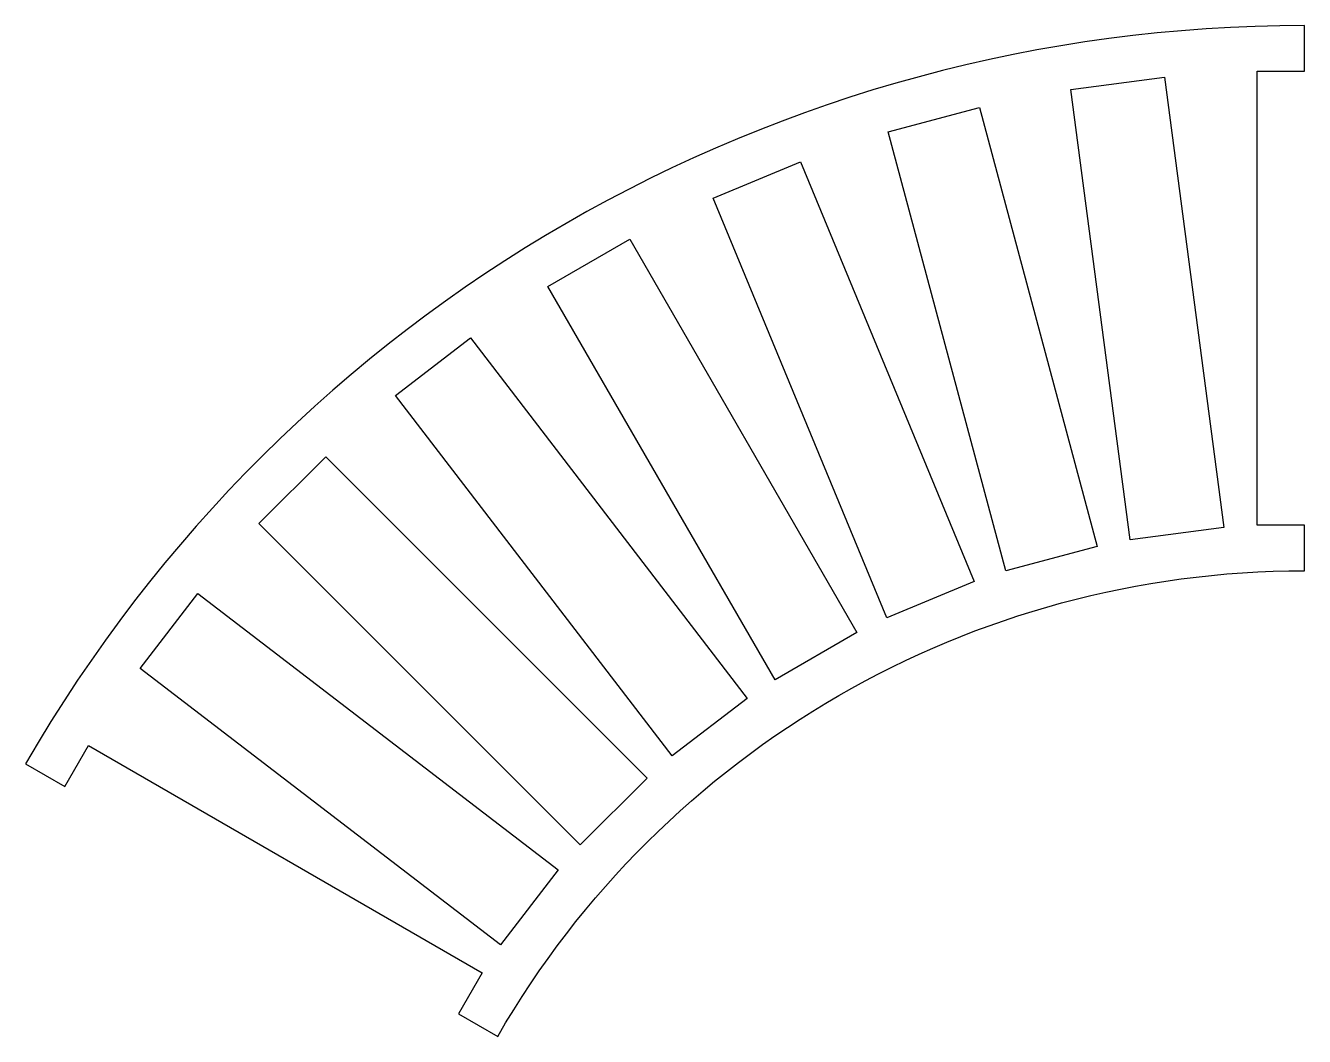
# Model space of a CAD drawing. Header units: millimetres. Extents: x -141 to 0, y 51 to 162.
import ezdxf

# ---------------------------------------------------------------- set-up
doc = ezdxf.new("R2010")
doc.units = ezdxf.units.MM

msp = doc.modelspace()

# ---------------------------------------------------------------- linework, layer by layer
msp.add_lwpolyline([(-5.2, 157.5), (0, 157.5), (0, 162.5, 0.267949), (-140.73, 81.25), (-136.4, 78.75), (-133.8, 83.25), (-90.5, 58.25), (-93.1, 53.75), (-88.77, 51.25, -0.267949), (0, 102.5), (0, 107.5), (-5.2, 107.5)], format="xyb", close=True)
for points in [[(-19.19, 105.9), (-25.71, 155.47), (-15.4, 156.83), (-8.88, 107.26)], [(-32.85, 102.49), (-45.79, 150.79), (-35.74, 153.48), (-22.8, 105.18)], [(-45.94, 97.33), (-65.08, 143.52), (-55.47, 147.5), (-36.33, 101.31)], [(-58.25, 90.5), (-83.25, 133.8), (-74.25, 139), (-49.25, 95.7)], [(-69.57, 82.12), (-100.01, 121.79), (-91.75, 128.12), (-61.32, 88.45)], [(-79.69, 72.34), (-115.05, 107.69), (-107.69, 115.05), (-72.34, 79.69)], [(-88.45, 61.32), (-128.12, 91.75), (-121.79, 100.01), (-82.12, 69.57)]]:
    msp.add_lwpolyline(points, close=True)

doc.saveas('drawing.dxf')
